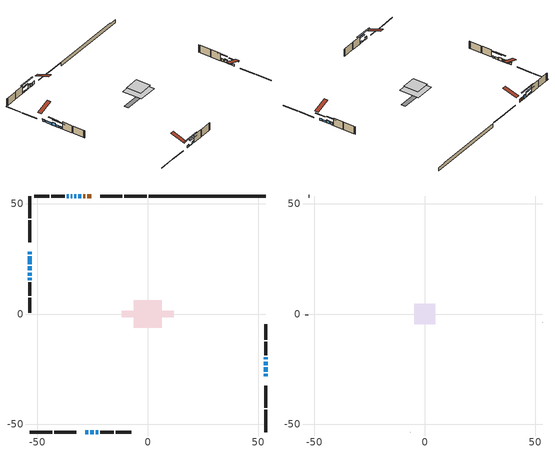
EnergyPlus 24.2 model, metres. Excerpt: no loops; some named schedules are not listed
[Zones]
conditioned space
 floor outside (Floor1 construction): -1.98,-1.98 -1.98,1.98 1.98,1.98 1.98,-1.98 z0.37
 floor adiabatic (AdiabaticFloorConstruction): -6.34,-6.34 -6.34,6.34 6.34,6.34 6.34,-6.34 z2.81
 floor foundation (Slab1 construction): -11.87,-1.39 -11.87,1.39 11.87,1.39 11.87,-1.39 z-1.98
 wall outside (RimJoist1 construction): -0.45,53.51 -10.59,53.51 / -53.51,-53.51 -43.38,-53.51 / -53.51,53.51 -53.51,43.38 / 53.51,-53.51 53.51,-43.38 z0.37:0.67
 wall outside (RimJoist2 construction): -11.51,53.51 -21.46,53.51 / -42.45,-53.51 -32.5,-53.51 / -53.51,42.45 -53.51,32.5 / 53.51,-42.45 53.51,-32.5 z0.37:0.67
 wall outside (AdiabaticWallConstruction 1): -25.73,53.51 -27.39,53.51 / -28.32,53.51 -29.15,53.51 z0.37:2.4
 wall outside (AdiabaticWallConstruction): 53.51,-28.24 53.51,-27.01 / -28.24,-53.51 -27.01,-53.51 / -53.51,26.16 -53.51,22.5 / -23.64,-53.51 -22.42,-53.51 / -53.51,18.82 -53.51,17.29 z0.37:1.59; 53.51,-26.09 53.51,-24.26 / -35.76,53.51 -36.68,53.51 z0.37:1.29; 53.51,-23.33 53.51,-21.55 z0.37:2.15; -30.08,53.51 -31.61,53.51 z0.37:2.5; -53.51,28.24 -53.51,27.09 / -53.51,16.37 -53.51,15.35 z0.37:1.74; -32.53,53.51 -33.3,53.51 / -26.09,-53.51 -24.56,-53.51 z0.37:0.73; 53.51,-20.62 53.51,-19.61 / -53.51,21.58 -53.51,19.75 z0.37:2.2; -34.22,53.51 -34.84,53.51 z0.37:1.13
 wall outside (Wall1 construction): -37.61,53.51 -43.73,53.51 / -21.49,-53.51 -15.36,-53.51 / -53.51,14.42 -53.51,8.29 / 53.51,-18.68 53.51,-12.55 z0.37:5.25
 wall outside (Wall2 construction): -44.66,53.51 -51.54,53.51 / -14.43,-53.51 -7.55,-53.51 / -53.51,7.36 -53.51,0.48 / 53.51,-11.62 53.51,-4.74 z0.37:5.25
 wall foundation (FoundationWall1 construction): 0.48,53.51,-1.98 0.48,53.51,0.37 48.21,53.51,0.37 48.21,53.51,-0.1 53.51,53.51,-0.1 53.51,53.51,-1.98
 window (WindowConstruction): 53.51,-28.23 53.51,-27.02 z0.37:1.59
 window (WindowConstruction 8): 53.51,-26.09 53.51,-24.26 z0.37:1.28
 window (WindowConstruction 9): 53.51,-23.33 53.51,-21.55 z0.37:2.15
 window (WindowConstruction 10): -30.08,53.51 -31.61,53.51 z0.37:2.5
 window (WindowConstruction 11): -28.23,-53.51 -27.02,-53.51 z0.37:1.59
 window (WindowConstruction 12): -53.51,28.23 -53.51,27.09 z0.37:1.74
 window (WindowConstruction 13): -53.51,26.16 -53.51,22.5 z0.37:1.59
 window (WindowConstruction 14): -32.53,53.51 -33.29,53.51 z0.37:0.73
 window (WindowConstruction 15): -26.09,-53.51 -24.57,-53.51 z0.37:0.73
 window (WindowConstruction 1): 53.51,-20.62 53.51,-19.61 z0.37:2.2
 window (WindowConstruction 2): -34.22,53.51 -34.83,53.51 z0.37:1.13
 window (WindowConstruction 3): -35.76,53.51 -36.68,53.51 z0.37:1.28
 window (WindowConstruction 4): -23.64,-53.51 -22.42,-53.51 z0.37:1.59
 window (WindowConstruction 5): -53.51,21.58 -53.51,19.75 z0.37:2.2
 window (WindowConstruction 6): -53.51,18.82 -53.51,17.29 z0.37:1.59
 window (WindowConstruction 7): -53.51,16.36 -53.51,15.35 z0.37:1.74
 door (Door): -25.73,53.51 -27.39,53.51 z0.37:2.4
 door (Door 1): -28.32,53.51 -29.15,53.51 z0.37:2.4
 ceiling adiabatic (AdiabaticFloorConstruction): 6.34,-6.34 6.34,6.34 -6.34,6.34 -6.34,-6.34 z2.81
attic - vented
 floor to conditioned space (Floor2 construction Reversed): -4.7,-4.7 -4.7,4.7 4.7,4.7 4.7,-4.7 z5.25
 wall outside (Wall3 construction): -52.47,53.51 -52.58,53.51 / -6.62,-53.51 -6.51,-53.51 / -53.51,-0.44 -53.51,-0.56 / 53.51,-3.82 53.51,-3.7 z0.37:5.25
 roof outside (Roof1 construction): -24.8,53.51,5.25 -24.8,44.36,8.3 -22.39,44.36,8.3 -22.39,53.51,5.25; -29.16,-53.51,5.25 -29.16,-44.36,8.3 -31.58,-44.36,8.3 -31.58,-53.51,5.25; -53.51,29.16,5.25 -44.36,29.16,8.3 -44.36,31.58,8.3 -53.51,31.58,5.25; 53.51,-29.16,5.25 44.36,-29.16,8.3 44.36,-31.58,8.3 53.51,-31.58,5.25
shading: 53.51,-24.38 53.51,-30.87 53.92,-30.87 53.92,-24.38 z4.23; 53.51,-24.06 53.51,-26.29 53.92,-26.29 53.92,-24.06 z1.49; 53.51,-21.35 53.51,-23.53 53.92,-23.53 53.92,-21.35 z2.35; -31.81,53.51 -29.88,53.51 -29.88,53.92 -31.81,53.92 z2.7; -26.81,-53.51 -28.44,-53.51 -28.44,-53.92 -26.81,-53.92 z1.79; -53.51,26.89 -53.51,28.44 -53.92,28.44 -53.92,26.89 z1.94; -53.51,22.3 -53.51,26.36 -53.92,26.36 -53.92,22.3 z1.79; -38.45,53.51 -27.38,53.51 -27.38,53.92 -38.45,53.92 z5.88; -19.41,-53.51 -31.24,-53.51 -31.24,-53.92 -19.41,-53.92 z5.88; 53.51,-16.97 53.51,-23.26 53.92,-23.26 53.92,-16.97 z4.84; -37.47,53.51 -31.58,53.51 -31.58,53.92 -37.47,53.92 z3.77; -39.32,53.51 -33.12,53.51 -33.12,53.92 -39.32,53.92 z3.92; -19.78,-53.51 -26.28,-53.51 -26.28,-53.92 -19.78,-53.92 z4.23; -53.51,17.11 -53.51,24.22 -53.92,24.22 -53.92,17.11 z4.84; -53.51,14.65 -53.51,21.46 -53.92,21.46 -53.92,14.65 z4.23; -53.51,12.71 -53.51,19 -53.92,19 -53.92,12.71 z4.38
[Building]
Building 1: Terrain=Suburbs
[Site:Location]
Toronto City Centre_ON: Latitude {deg}=43.63; Longitude {deg}=-79.39; Time Zone {hr}=-5; Elevation {m}=77; Keep Site Location Information=Yes
[Site:GroundTemperature:Shallow]
5.01852, 3.26908, 3.12898, 3.95918, 7.29196, 10.6092, 13.4851, 15.3069, 15.4617, 13.9799, 11.1774, 7.9619
[Site:WaterMainsTemperature]
Calculation Method=Schedule; Temperature Schedule=mains temperature schedule
[Material] Roughness=Rough; Thermal Absorptance=0.9
Name | Thickness {m} | Conductivity {W/m-K} | Density {kg/m3} | Specific Heat {J/kg-K} | Solar Absorptance | Visible Absorptance
asphalt or fiberglass shingles | 0.00635 | 0.162714 | 1121.4 | 1465.45 | 0.84 | 0.84
ceiling loosefill ins | 0.0846667 | 0.0480833 | 16.02 | 1046.75 | 0.7 | 0.7
ceiling stud and cavity | 0.1397 | 0.161912 | 65.682 | 1177.47 | 0.7 | 0.7
concrete 4.0 in. | 0.1016 | 1.803125 | 2242.8 | 837.4 | 0.7 | 0.7
concrete 8.0 in. | 0.2032 | 1.803125 | 2242.8 | 837.4 | 0.7 | 0.7
door material | 0.04445 | 0.327969 | 512.64 | 1214.23 | 0.7 | 0.7
door material 1 | 0.04445 | 0.188738 | 512.64 | 1214.23 | 0.7 | 0.7
exterior vertical ins | 0.00241454 | 0.029427 | 32.04 | 1214.23 | 0.7 | 0.7
floor covering | 0.0127 | 0.0433444 | 54.468 | 1339.84 | 0.6 | 0.6
floor rigid ins; rim joist rigid ins; wall rigid ins | 0.051816 | 0.029427 | 32.04 | 1214.23 | 0.7 | 0.7
floor rigid ins 1; wall rigid ins 1 | 0.512978 | 0.029427 | 32.04 | 1214.23 | 0.7 | 0.7
floor stud and cavity | 0.1397 | 0.112985 | 92.3553 | 1139.71 | 0.7 | 0.7
floor stud and cavity 1 | 0.1397 | 1.75129 | 37.0049 | 1207.88 | 0.7 | 0.7
furniture material conditioned space 1 | 0.1524 | 0.115458 | 640.8 | 1214.23 | 0.6 | 0.6
gypsum board | 0.0127 | 0.160291 | 801 | 837.4 | 0.6 | 0.6
gypsum board 1 | 0.0127 | 0.160291 | 801 | 837.4 | 0.7 | 0.7
osb sheathing 0.5 in. | 0.0127 | 0.115458 | 512.64 | 1214.23 | 0.7 | 0.7
osb sheathing 0.75 in. | 0.01905 | 0.115458 | 512.64 | 1214.23 | 0.7 | 0.7
osb sheathing 2.0 in. | 0.0508 | 0.115458 | 512.64 | 1214.23 | 0.7 | 0.7
rim joist stud and cavity | 0.0508 | 0.0404867 | 125.044 | 1163.47 | 0.6 | 0.6
rim joist stud and cavity 1 | 0.0508 | 0.0331769 | 125.044 | 1163.47 | 0.6 | 0.6
slab rigid ins | 0.00025908 | 0.029427 | 32.04 | 1214.23 | 0.7 | 0.7
wall stud and cavity | 0.1397 | 0.159958 | 139.0536 | 1170.24 | 0.7 | 0.7
wall stud and cavity 1 | 0.1397 | 0.0827303 | 139.0536 | 1170.24 | 0.7 | 0.7
wall stud and cavity 2 | 0.0889 | 6.9971 | 50.32683 | 1063.81 | 0.6 | 0.6
wall stud and cavity 3 | 0.0889 | 0.380278 | 52.3479 | 1209.89 | 0.7 | 0.7
wall stud and cavity 4 | 0.0889 | 0.391764 | 83.0341 | 1211.67 | 0.7 | 0.7
wood siding | 0.0254 | 0.102417 | 544.68 | 1172.36 | 0.84 | 0.84
wood siding 1 | 0.00254 | 0.102417 | 544.68 | 1172.36 | 0.84 | 0.84
wood siding 2; wood siding 3; wood siding 4 | 0.0254 | 0.102417 | 544.68 | 1172.36 | 0.7 | 0.7
[WindowMaterial:SimpleGlazingSystem]
Name | U-Factor {W/m2-K} | Solar Heat Gain Coefficient
WindowMaterial | 2.96789 | 0.62
WindowMaterial 1 | 2.915653 | 0.67
WindowMaterial 10 | 2.91792 | 0.67
WindowMaterial 11 | 4.87116 | 0.6
WindowMaterial 2 | 2.98776 | 0.6
WindowMaterial 3 | 2.95029 | 0.64
WindowMaterial 4 | 2.92076 | 0.67
WindowMaterial 5 | 2.8867 | 0.7
WindowMaterial 6 | 2.91111 | 0.68
WindowMaterial 7 | 2.983789 | 0.61
WindowMaterial 8 | 2.88953 | 0.69
WindowMaterial 9 | 3.40566 | 0.72
[Construction]
AdiabaticFloorConstruction: floor stud and cavity 1, floor rigid ins 1, osb sheathing 0.75 in., floor covering
AdiabaticWallConstruction: wood siding 3, wall rigid ins 1, wall stud and cavity 3, gypsum board
AdiabaticWallConstruction 1: wood siding 4, wall rigid ins 1, wall stud and cavity 3, gypsum board
Door: door material
Door 1: door material 1
Floor1 construction: floor stud and cavity, floor rigid ins, osb sheathing 0.75 in., floor covering
Floor2 construction Reversed: gypsum board, ceiling stud and cavity, ceiling loosefill ins
FoundationWall1 construction: concrete 8.0 in., gypsum board 1
furniture construction conditioned space 1: furniture material conditioned space 1
PartitionWallConstruction: gypsum board, wall stud and cavity 4, gypsum board
RimJoist1 construction: wood siding 2, rim joist rigid ins, osb sheathing 2.0 in., rim joist stud and cavity
RimJoist2 construction: wood siding 2, osb sheathing 2.0 in., rim joist stud and cavity 1
Roof1 construction: asphalt or fiberglass shingles
Slab1 construction: slab rigid ins, concrete 4.0 in.
Wall1 construction: wood siding, wall rigid ins, osb sheathing 0.5 in., wall stud and cavity, gypsum board
Wall2 construction: wood siding, osb sheathing 0.5 in., wall stud and cavity 1, gypsum board
Wall3 construction: wood siding 1, wall stud and cavity 2
WindowConstruction: WindowMaterial
WindowConstruction 1: WindowMaterial 1
WindowConstruction 10: WindowMaterial 9
WindowConstruction 11; WindowConstruction 13; WindowConstruction 4: WindowMaterial 4
WindowConstruction 12: WindowMaterial 10
WindowConstruction 14; WindowConstruction 15: WindowMaterial 11
WindowConstruction 2: WindowMaterial 2
WindowConstruction 3; WindowConstruction 8: WindowMaterial 3
WindowConstruction 5: WindowMaterial 5
WindowConstruction 6: WindowMaterial 6
WindowConstruction 7: WindowMaterial 7
WindowConstruction 9: WindowMaterial 8
[Zone] Multiplier=1; Part of Total Floor Area=Yes
Name | Volume {m3}
attic - vented | 43.7013
conditioned space | 584.3
[Space]
Name | Zone | Volume {m3}
attic - vented 1 | attic - vented | 43.7013
conditioned space 1 | conditioned space | 584.3
[ZoneInfiltration:EffectiveLeakageArea]
infil attic - vented 1: Zone or Space=attic - vented 1; Schedule=Always On Discrete; Effective Air Leakage Area {cm2}=3716.21; Stack Coefficient=0.000551226; Wind Coefficient=1.5863e-05
[ZoneMixing]
whole house fan mix: Zone or Space=attic - vented; Schedule=Always On Continuous; Design Flow Rate Calculation Method=Flow/Zone; Design Flow Rate {m3/s}=0; Source Zone or Space=conditioned space
[SurfaceProperty:ExposedFoundationPerimeter]
Slab1: Exposed Perimeter Calculation Method=TotalExposedPerimeter; Total Exposed Perimeter {m}=53.035
[InternalMass] Zone or ZoneList=conditioned space; Space or SpaceList=conditioned space 1
Name | Construction | Surface Area {m2}
furniture mass conditioned space 1 | furniture construction conditioned space 1 | 96.9437
partition wall mass | PartitionWallConstruction | 242.359
[Lights]
interior lighting: Zone or ZoneList or Space or SpaceList=conditioned space 1; Schedule=interior lighting schedule; Design Level Calculation Method=LightingLevel; Lighting Level {W}=343.2; Return Air Fraction=0; Fraction Radiant=0.6; Fraction Visible=0.2; Fraction Replaceable=1
[People]
occupants: Zone or ZoneList or Space or SpaceList=conditioned space 1; Number of People Schedule=occupants schedule; Number of People Calculation Method=People; Number of People=3; Fraction Radiant=0.314171; Sensible Heat Fraction=0.56303; Activity Level Schedule=occupants activity schedule; Carbon Dioxide Generation Rate {m3/s-W}=0; Enable ASHRAE 55 Comfort Warnings=No; Mean Radiant Temperature Calculation Type=EnclosureAveraged
[ElectricEquipment] Zone or ZoneList or Space or SpaceList=conditioned space 1; Design Level Calculation Method=EquipmentLevel
Name | Schedule | Design Level {W} | Fraction Latent | Fraction Radiant | Fraction Lost
clothes dryer | clothes dryer schedule | 140.772 | 0.015 | 0.081 | 0.85
clothes washer | clothes washer schedule | 32.1985 | 0.03 | 0.162 | 0.7
cooking range | cooking range schedule | 215.147 | 0.08 | 0.432 | 0.2
dishwasher | dishwasher schedule | 66.8632 | 0.3 | 0.18 | 0.4
fridge | fridge schedule | 72.9452 | 0 | 0.6 | 0
mech vent bath fan 0 | mech vent bath fan 0 schedule | 4.4 | 0 | 0 | 1
mech vent house fan | mech vent house fan schedule | 0 | 0 | 0 | 1
mech vent house fan cfis | mech vent house fan cfis schedule | 0 | 0 | 0 | 0
mech vent range fan 0 | mech vent range fan 0 schedule | 2.2 | 0 | 0 | 1
misc plug loads | misc plug loads schedule | 494.7 | 0.045 | 0.513 | 0.1
whole house fan | Always On Discrete | 0 | 0 | 0 | 1
[OtherEquipment] Zone or ZoneList or Space or SpaceList=conditioned space 1; Design Level Calculation Method=EquipmentLevel
Name | Fuel Type | Schedule | Design Level {W} | Fraction Latent | Fraction Radiant | Fraction Lost
clothes dryer 1 | Electricity | clothes dryer schedule | 0 | 0.015 | 0.081 | 0.85
cooking range 1 | Electricity | cooking range schedule | 0 | 0.08 | 0.432 | 0.2
general water use latent | None | general water use schedule | 62.594 | 1 | 0 | 0
general water use sensible | None | general water use schedule | -61.6891 | 0 | 0.6 | 0
mech vent house fan latent load | None | Always On Discrete | 0 | 1 | 0 | 0
mech vent house fan sensible load | None | Always On Discrete | 0 | 0 | 0 | 0
water heater energy adjustment1 | NaturalGas | Always On Discrete | 0.01 | 0 | 0 | 1
[ZoneInfiltration:DesignFlowRate] Zone or ZoneList or Space or SpaceList=conditioned space 1; Schedule=Always On Discrete; Design Flow Rate Calculation Method=Flow/Zone; Design Flow Rate {m3/s}=0
infil flow; natural vent flow; whole house fan flow
[Foundation:Kiva]
Foundation Kiva 1: Initial Indoor Air Temperature {C}=18; Wall Height Above Grade {m}=0.369997; Wall Depth Below Slab {m}=0.2032; Custom Block Material Name 1=exterior vertical ins; Custom Block Depth 1 {m}=2.350008; Custom Block X Position 1 {m}=0.2159; Custom Block Z Position 1 {m}=0
[Foundation:Kiva:Settings]
Soil Conductivity {W/m-K}=0.849921; Soil Density {kg/m3}=1842.3; Soil Specific Heat {J/kg-K}=418.7; Ground Solar Absorptivity=0.9; Ground Thermal Absorptivity=0.9; Ground Surface Roughness {m}=0.03; Far-Field Width {m}=40; Deep-Ground Boundary Condition=ZeroFlux; Deep-Ground Depth {m}=40; Minimum Cell Dimension {m}=0.2; Maximum Cell Growth Coefficient=3; Simulation Timestep=Timestep
[Exterior:Lights]
exterior lighting: Schedule=exterior lighting schedule; Design Level {W}=75.6
[Schedule:Constant]
Name | Hourly Value
Always On Continuous; mech vent house fan schedule; mech vent house fan cfis schedule; Always On Discrete | 1
occupants activity schedule | 117.228
fridge schedule | 0
[Schedule:Week:Daily]
interior lighting schedule Week Rule - Jan1-Jan27: interior lighting schedule day, interior lighting schedule day, interior lighting schedule day, interior lighting schedule day, interior lighting schedule day, interior lighting schedule day, interior lighting schedule day, interior lighting schedule default day, interior lighting schedule default day, interior lighting schedule default day, interior lighting schedule default day, interior lighting schedule default day
interior lighting schedule Week Rule - Jan28-Feb3: interior lighting schedule day, interior lighting schedule day, interior lighting schedule day, interior lighting schedule day, interior lighting schedule day 1, interior lighting schedule day 1, interior lighting schedule day 1, interior lighting schedule default day, interior lighting schedule default day, interior lighting schedule default day, interior lighting schedule default day, interior lighting schedule default day
interior lighting schedule Week Rule - Feb4-Feb24: interior lighting schedule day 1, interior lighting schedule day 1, interior lighting schedule day 1, interior lighting schedule day 1, interior lighting schedule day 1, interior lighting schedule day 1, interior lighting schedule day 1, interior lighting schedule default day, interior lighting schedule default day, interior lighting schedule default day, interior lighting schedule default day, interior lighting schedule default day
interior lighting schedule Week Rule - Feb25-Mar3: interior lighting schedule day 1, interior lighting schedule day 1, interior lighting schedule day 1, interior lighting schedule day 1, interior lighting schedule day 2, interior lighting schedule day 2, interior lighting schedule day 2, interior lighting schedule default day, interior lighting schedule default day, interior lighting schedule default day, interior lighting schedule default day, interior lighting schedule default day
interior lighting schedule Week Rule - Mar4-Mar31: interior lighting schedule day 2, interior lighting schedule day 2, interior lighting schedule day 2, interior lighting schedule day 2, interior lighting schedule day 2, interior lighting schedule day 2, interior lighting schedule day 2, interior lighting schedule default day, interior lighting schedule default day, interior lighting schedule default day, interior lighting schedule default day, interior lighting schedule default day
interior lighting schedule Week Rule - Apr1-Apr28: interior lighting schedule day 3, interior lighting schedule day 3, interior lighting schedule day 3, interior lighting schedule day 3, interior lighting schedule day 3, interior lighting schedule day 3, interior lighting schedule day 3, interior lighting schedule default day, interior lighting schedule default day, interior lighting schedule default day, interior lighting schedule default day, interior lighting schedule default day
interior lighting schedule Week Rule - Apr29-May5: interior lighting schedule day 3, interior lighting schedule day 3, interior lighting schedule day 4, interior lighting schedule day 4, interior lighting schedule day 4, interior lighting schedule day 4, interior lighting schedule day 4, interior lighting schedule default day, interior lighting schedule default day, interior lighting schedule default day, interior lighting schedule default day, interior lighting schedule default day
interior lighting schedule Week Rule - May6-May26: interior lighting schedule day 4, interior lighting schedule day 4, interior lighting schedule day 4, interior lighting schedule day 4, interior lighting schedule day 4, interior lighting schedule day 4, interior lighting schedule day 4, interior lighting schedule default day, interior lighting schedule default day, interior lighting schedule default day, interior lighting schedule default day, interior lighting schedule default day
interior lighting schedule Week Rule - May27-Jun2: interior lighting schedule day 4, interior lighting schedule day 4, interior lighting schedule day 4, interior lighting schedule day 4, interior lighting schedule day 4, interior lighting schedule day 5, interior lighting schedule day 5, interior lighting schedule default day, interior lighting schedule default day, interior lighting schedule default day, interior lighting schedule default day, interior lighting schedule default day
interior lighting schedule Week Rule - Jun3-Jun30: interior lighting schedule day 5, interior lighting schedule day 5, interior lighting schedule day 5, interior lighting schedule day 5, interior lighting schedule day 5, interior lighting schedule day 5, interior lighting schedule day 5, interior lighting schedule default day, interior lighting schedule default day, interior lighting schedule default day, interior lighting schedule default day, interior lighting schedule default day
interior lighting schedule Week Rule - Jul1-Jul28: interior lighting schedule day 6, interior lighting schedule day 6, interior lighting schedule day 6, interior lighting schedule day 6, interior lighting schedule day 6, interior lighting schedule day 6, interior lighting schedule day 6, interior lighting schedule default day, interior lighting schedule default day, interior lighting schedule default day, interior lighting schedule default day, interior lighting schedule default day
interior lighting schedule Week Rule - Jul29-Aug4: interior lighting schedule day 6, interior lighting schedule day 6, interior lighting schedule day 6, interior lighting schedule day 7, interior lighting schedule day 7, interior lighting schedule day 7, interior lighting schedule day 7, interior lighting schedule default day, interior lighting schedule default day, interior lighting schedule default day, interior lighting schedule default day, interior lighting schedule default day
interior lighting schedule Week Rule - Aug5-Aug25: interior lighting schedule day 7, interior lighting schedule day 7, interior lighting schedule day 7, interior lighting schedule day 7, interior lighting schedule day 7, interior lighting schedule day 7, interior lighting schedule day 7, interior lighting schedule default day, interior lighting schedule default day, interior lighting schedule default day, interior lighting schedule default day, interior lighting schedule default day
interior lighting schedule Week Rule - Aug26-Sep1: interior lighting schedule day 7, interior lighting schedule day 7, interior lighting schedule day 7, interior lighting schedule day 7, interior lighting schedule day 7, interior lighting schedule day 7, interior lighting schedule day 8, interior lighting schedule default day, interior lighting schedule default day, interior lighting schedule default day, interior lighting schedule default day, interior lighting schedule default day
interior lighting schedule Week Rule - Sep2-Sep29: interior lighting schedule day 8, interior lighting schedule day 8, interior lighting schedule day 8, interior lighting schedule day 8, interior lighting schedule day 8, interior lighting schedule day 8, interior lighting schedule day 8, interior lighting schedule default day, interior lighting schedule default day, interior lighting schedule default day, interior lighting schedule default day, interior lighting schedule default day
interior lighting schedule Week Rule - Sep30-Oct6: interior lighting schedule day 8, interior lighting schedule day 9, interior lighting schedule day 9, interior lighting schedule day 9, interior lighting schedule day 9, interior lighting schedule day 9, interior lighting schedule day 9, interior lighting schedule default day, interior lighting schedule default day, interior lighting schedule default day, interior lighting schedule default day, interior lighting schedule default day
interior lighting schedule Week Rule - Oct7-Oct27: interior lighting schedule day 9, interior lighting schedule day 9, interior lighting schedule day 9, interior lighting schedule day 9, interior lighting schedule day 9, interior lighting schedule day 9, interior lighting schedule day 9, interior lighting schedule default day, interior lighting schedule default day, interior lighting schedule default day, interior lighting schedule default day, interior lighting schedule default day
interior lighting schedule Week Rule - Oct28-Nov3: interior lighting schedule day 9, interior lighting schedule day 9, interior lighting schedule day 9, interior lighting schedule day 9, interior lighting schedule day 10, interior lighting schedule day 10, interior lighting schedule day 10, interior lighting schedule default day, interior lighting schedule default day, interior lighting schedule default day, interior lighting schedule default day, interior lighting schedule default day
interior lighting schedule Week Rule - Nov4-Nov24: interior lighting schedule day 10, interior lighting schedule day 10, interior lighting schedule day 10, interior lighting schedule day 10, interior lighting schedule day 10, interior lighting schedule day 10, interior lighting schedule day 10, interior lighting schedule default day, interior lighting schedule default day, interior lighting schedule default day, interior lighting schedule default day, interior lighting schedule default day
interior lighting schedule Week Rule - Nov25-Dec1: interior lighting schedule day 10, interior lighting schedule day 10, interior lighting schedule day 10, interior lighting schedule day 10, interior lighting schedule day 10, interior lighting schedule day 10, interior lighting schedule day 11, interior lighting schedule default day, interior lighting schedule default day, interior lighting schedule default day, interior lighting schedule default day, interior lighting schedule default day
interior lighting schedule Week Rule - Dec2-Dec31: interior lighting schedule day 11, interior lighting schedule day 11, interior lighting schedule day 11, interior lighting schedule day 11, interior lighting schedule day 11, interior lighting schedule day 11, interior lighting schedule day 11, interior lighting schedule default day, interior lighting schedule default day, interior lighting schedule default day, interior lighting schedule default day, interior lighting schedule default day
occupants schedule Week Rule - Jan1-Dec31: occupants schedule day, occupants schedule day, occupants schedule day, occupants schedule day, occupants schedule day, occupants schedule day, occupants schedule day, occupants schedule default day, occupants schedule default day, occupants schedule default day, occupants schedule default day, occupants schedule default day
clothes dryer schedule Week Rule - Jan1-Dec31: clothes dryer schedule day, clothes dryer schedule day, clothes dryer schedule day, clothes dryer schedule day, clothes dryer schedule day, clothes dryer schedule day, clothes dryer schedule day, clothes dryer schedule default day, clothes dryer schedule default day, clothes dryer schedule default day, clothes dryer schedule default day, clothes dryer schedule default day
clothes washer schedule Week Rule - Jan1-Dec31: clothes washer schedule day, clothes washer schedule day, clothes washer schedule day, clothes washer schedule day, clothes washer schedule day, clothes washer schedule day, clothes washer schedule day, clothes washer schedule default day, clothes washer schedule default day, clothes washer schedule default day, clothes washer schedule default day, clothes washer schedule default day
cooking range schedule Week Rule - Jan1-Dec31: cooking range schedule day, cooking range schedule day, cooking range schedule day, cooking range schedule day, cooking range schedule day, cooking range schedule day, cooking range schedule day, cooking range schedule default day, cooking range schedule default day, cooking range schedule default day, cooking range schedule default day, cooking range schedule default day
dishwasher schedule Week Rule - Jan1-Dec31: dishwasher schedule day, dishwasher schedule day, dishwasher schedule day, dishwasher schedule day, dishwasher schedule day, dishwasher schedule day, dishwasher schedule day, dishwasher schedule default day, dishwasher schedule default day, dishwasher schedule default day, dishwasher schedule default day, dishwasher schedule default day
mech vent bath fan 0 schedule Week Rule - Jan1-Dec31: mech vent bath fan 0 schedule day, mech vent bath fan 0 schedule day, mech vent bath fan 0 schedule day, mech vent bath fan 0 schedule day, mech vent bath fan 0 schedule day, mech vent bath fan 0 schedule day, mech vent bath fan 0 schedule day, mech vent bath fan 0 schedule default day, mech vent bath fan 0 schedule default day, mech vent bath fan 0 schedule default day, mech vent bath fan 0 schedule default day, mech vent bath fan 0 schedule default day
mech vent range fan 0 schedule Week Rule - Jan1-Dec31: mech vent range fan 0 schedule day, mech vent range fan 0 schedule day, mech vent range fan 0 schedule day, mech vent range fan 0 schedule day, mech vent range fan 0 schedule day, mech vent range fan 0 schedule day, mech vent range fan 0 schedule day, mech vent range fan 0 schedule default day, mech vent range fan 0 schedule default day, mech vent range fan 0 schedule default day, mech vent range fan 0 schedule default day, mech vent range fan 0 schedule default day
misc plug loads schedule Week Rule - Jan1-Dec31: misc plug loads schedule day, misc plug loads schedule day, misc plug loads schedule day, misc plug loads schedule day, misc plug loads schedule day, misc plug loads schedule day, misc plug loads schedule day, misc plug loads schedule default day, misc plug loads schedule default day, misc plug loads schedule default day, misc plug loads schedule default day, misc plug loads schedule default day
general water use schedule Week Rule - Jan1-Dec31: general water use schedule day, general water use schedule day, general water use schedule day, general water use schedule day, general water use schedule day, general water use schedule day, general water use schedule day, general water use schedule default day, general water use schedule default day, general water use schedule default day, general water use schedule default day, general water use schedule default day
exterior lighting schedule Week Rule - Jan1-Jan27: exterior lighting schedule day, exterior lighting schedule day, exterior lighting schedule day, exterior lighting schedule day, exterior lighting schedule day, exterior lighting schedule day, exterior lighting schedule day, exterior lighting schedule default day, exterior lighting schedule default day, exterior lighting schedule default day, exterior lighting schedule default day, exterior lighting schedule default day
exterior lighting schedule Week Rule - Jan28-Feb3: exterior lighting schedule day, exterior lighting schedule day, exterior lighting schedule day, exterior lighting schedule day, exterior lighting schedule day 1, exterior lighting schedule day 1, exterior lighting schedule day 1, exterior lighting schedule default day, exterior lighting schedule default day, exterior lighting schedule default day, exterior lighting schedule default day, exterior lighting schedule default day
exterior lighting schedule Week Rule - Feb4-Feb24: exterior lighting schedule day 1, exterior lighting schedule day 1, exterior lighting schedule day 1, exterior lighting schedule day 1, exterior lighting schedule day 1, exterior lighting schedule day 1, exterior lighting schedule day 1, exterior lighting schedule default day, exterior lighting schedule default day, exterior lighting schedule default day, exterior lighting schedule default day, exterior lighting schedule default day
exterior lighting schedule Week Rule - Feb25-Mar3: exterior lighting schedule day 1, exterior lighting schedule day 1, exterior lighting schedule day 1, exterior lighting schedule day 1, exterior lighting schedule day 2, exterior lighting schedule day 2, exterior lighting schedule day 2, exterior lighting schedule default day, exterior lighting schedule default day, exterior lighting schedule default day, exterior lighting schedule default day, exterior lighting schedule default day
exterior lighting schedule Week Rule - Mar4-Mar31: exterior lighting schedule day 2, exterior lighting schedule day 2, exterior lighting schedule day 2, exterior lighting schedule day 2, exterior lighting schedule day 2, exterior lighting schedule day 2, exterior lighting schedule day 2, exterior lighting schedule default day, exterior lighting schedule default day, exterior lighting schedule default day, exterior lighting schedule default day, exterior lighting schedule default day
exterior lighting schedule Week Rule - Apr1-Apr28: exterior lighting schedule day 3, exterior lighting schedule day 3, exterior lighting schedule day 3, exterior lighting schedule day 3, exterior lighting schedule day 3, exterior lighting schedule day 3, exterior lighting schedule day 3, exterior lighting schedule default day, exterior lighting schedule default day, exterior lighting schedule default day, exterior lighting schedule default day, exterior lighting schedule default day
exterior lighting schedule Week Rule - Apr29-May5: exterior lighting schedule day 3, exterior lighting schedule day 3, exterior lighting schedule day 4, exterior lighting schedule day 4, exterior lighting schedule day 4, exterior lighting schedule day 4, exterior lighting schedule day 4, exterior lighting schedule default day, exterior lighting schedule default day, exterior lighting schedule default day, exterior lighting schedule default day, exterior lighting schedule default day
exterior lighting schedule Week Rule - May6-May26: exterior lighting schedule day 4, exterior lighting schedule day 4, exterior lighting schedule day 4, exterior lighting schedule day 4, exterior lighting schedule day 4, exterior lighting schedule day 4, exterior lighting schedule day 4, exterior lighting schedule default day, exterior lighting schedule default day, exterior lighting schedule default day, exterior lighting schedule default day, exterior lighting schedule default day
exterior lighting schedule Week Rule - May27-Jun2: exterior lighting schedule day 4, exterior lighting schedule day 4, exterior lighting schedule day 4, exterior lighting schedule day 4, exterior lighting schedule day 4, exterior lighting schedule day 5, exterior lighting schedule day 5, exterior lighting schedule default day, exterior lighting schedule default day, exterior lighting schedule default day, exterior lighting schedule default day, exterior lighting schedule default day
exterior lighting schedule Week Rule - Jun3-Jun30: exterior lighting schedule day 5, exterior lighting schedule day 5, exterior lighting schedule day 5, exterior lighting schedule day 5, exterior lighting schedule day 5, exterior lighting schedule day 5, exterior lighting schedule day 5, exterior lighting schedule default day, exterior lighting schedule default day, exterior lighting schedule default day, exterior lighting schedule default day, exterior lighting schedule default day
exterior lighting schedule Week Rule - Jul1-Jul28: exterior lighting schedule day 6, exterior lighting schedule day 6, exterior lighting schedule day 6, exterior lighting schedule day 6, exterior lighting schedule day 6, exterior lighting schedule day 6, exterior lighting schedule day 6, exterior lighting schedule default day, exterior lighting schedule default day, exterior lighting schedule default day, exterior lighting schedule default day, exterior lighting schedule default day
exterior lighting schedule Week Rule - Jul29-Aug4: exterior lighting schedule day 6, exterior lighting schedule day 6, exterior lighting schedule day 6, exterior lighting schedule day 7, exterior lighting schedule day 7, exterior lighting schedule day 7, exterior lighting schedule day 7, exterior lighting schedule default day, exterior lighting schedule default day, exterior lighting schedule default day, exterior lighting schedule default day, exterior lighting schedule default day
exterior lighting schedule Week Rule - Aug5-Aug25: exterior lighting schedule day 7, exterior lighting schedule day 7, exterior lighting schedule day 7, exterior lighting schedule day 7, exterior lighting schedule day 7, exterior lighting schedule day 7, exterior lighting schedule day 7, exterior lighting schedule default day, exterior lighting schedule default day, exterior lighting schedule default day, exterior lighting schedule default day, exterior lighting schedule default day
[Schedule:Year]
interior lighting schedule: interior lighting schedule Week Rule - Jan1-Jan27, 1, 1, 1, 27, interior lighting schedule Week Rule - Jan28-Feb3, 1, 28, 2, 3, interior lighting schedule Week Rule - Feb4-Feb24, 2, 4, 2, 24, interior lighting schedule Week Rule - Feb25-Mar3, 2, 25, 3, 3, interior lighting schedule Week Rule - Mar4-Mar31, 3, 4, 3, 31, interior lighting schedule Week Rule - Apr1-Apr28, 4, 1, 4, 28, interior lighting schedule Week Rule - Apr29-May5, 4, 29, 5, 5, interior lighting schedule Week Rule - May6-May26, 5, 6, 5, 26, interior lighting schedule Week Rule - May27-Jun2, 5, 27, 6, 2, interior lighting schedule Week Rule - Jun3-Jun30, 6, 3, 6, 30, interior lighting schedule Week Rule - Jul1-Jul28, 7, 1, 7, 28, interior lighting schedule Week Rule - Jul29-Aug4, 7, 29, 8, 4, interior lighting schedule Week Rule - Aug5-Aug25, 8, 5, 8, 25, interior lighting schedule Week Rule - Aug26-Sep1, 8, 26, 9, 1, interior lighting schedule Week Rule - Sep2-Sep29, 9, 2, 9, 29, interior lighting schedule Week Rule - Sep30-Oct6, 9, 30, 10, 6, interior lighting schedule Week Rule - Oct7-Oct27, 10, 7, 10, 27, interior lighting schedule Week Rule - Oct28-Nov3, 10, 28, 11, 3, interior lighting schedule Week Rule - Nov4-Nov24, 11, 4, 11, 24, interior lighting schedule Week Rule - Nov25-Dec1, 11, 25, 12, 1, interior lighting schedule Week Rule - Dec2-Dec31, 12, 2, 12, 31
occupants schedule: occupants schedule Week Rule - Jan1-Dec31, 1, 1, 12, 31
clothes dryer schedule: clothes dryer schedule Week Rule - Jan1-Dec31, 1, 1, 12, 31
clothes washer schedule: clothes washer schedule Week Rule - Jan1-Dec31, 1, 1, 12, 31
cooking range schedule: cooking range schedule Week Rule - Jan1-Dec31, 1, 1, 12, 31
dishwasher schedule: dishwasher schedule Week Rule - Jan1-Dec31, 1, 1, 12, 31
mech vent bath fan 0 schedule: mech vent bath fan 0 schedule Week Rule - Jan1-Dec31, 1, 1, 12, 31
mech vent range fan 0 schedule: mech vent range fan 0 schedule Week Rule - Jan1-Dec31, 1, 1, 12, 31
misc plug loads schedule: misc plug loads schedule Week Rule - Jan1-Dec31, 1, 1, 12, 31
general water use schedule: general water use schedule Week Rule - Jan1-Dec31, 1, 1, 12, 31
exterior lighting schedule: exterior lighting schedule Week Rule - Jan1-Jan27, 1, 1, 1, 27, exterior lighting schedule Week Rule - Jan28-Feb3, 1, 28, 2, 3, exterior lighting schedule Week Rule - Feb4-Feb24, 2, 4, 2, 24, exterior lighting schedule Week Rule - Feb25-Mar3, 2, 25, 3, 3, exterior lighting schedule Week Rule - Mar4-Mar31, 3, 4, 3, 31, exterior lighting schedule Week Rule - Apr1-Apr28, 4, 1, 4, 28, exterior lighting schedule Week Rule - Apr29-May5, 4, 29, 5, 5, exterior lighting schedule Week Rule - May6-May26, 5, 6, 5, 26, exterior lighting schedule Week Rule - May27-Jun2, 5, 27, 6, 2, exterior lighting schedule Week Rule - Jun3-Jun30, 6, 3, 6, 30, exterior lighting schedule Week Rule - Jul1-Jul28, 7, 1, 7, 28, exterior lighting schedule Week Rule - Jul29-Aug4, 7, 29, 8, 4, exterior lighting schedule Week Rule - Aug5-Aug25, 8, 5, 8, 25, exterior lighting schedule Week Rule - Aug26-Sep1, 8, 26, 9, 1, exterior lighting schedule Week Rule - Sep2-Sep29, 9, 2, 9, 29, exterior lighting schedule Week Rule - Sep30-Oct6, 9, 30, 10, 6, exterior lighting schedule Week Rule - Oct7-Oct27, 10, 7, 10, 27, exterior lighting schedule Week Rule - Oct28-Nov3, 10, 28, 11, 3, exterior lighting schedule Week Rule - Nov4-Nov24, 11, 4, 11, 24, exterior lighting schedule Week Rule - Nov25-Dec1, 11, 25, 12, 1, exterior lighting schedule Week Rule - Dec2-Dec31, 12, 2, 12, 31
[Schedule:Compact]
mains temperature schedule: Through: 01/01, For: AllDays, Until: 24:00, 8.80333, Through: 01/02, For: AllDays, Until: 24:00, 8.74333, Through: 01/03, For: AllDays, Until: 24:00, 8.68389, Through: 01/04, For: AllDays, Until: 24:00, 8.62611, Through: 01/05, For: AllDays, Until: 24:00, 8.56944, Through: 01/06, For: AllDays, Until: 24:00, 8.51389, Through: 01/07, For: AllDays, Until: 24:00, 8.45944, Through: 01/08, For: AllDays, Until: 24:00, 8.40611, Through: 01/09, For: AllDays, Until: 24:00, 8.35389, Through: 01/10, For: AllDays, Until: 24:00, 8.30278, Through: 01/11, For: AllDays, Until: 24:00, 8.25333, Through: 01/12, For: AllDays, Until: 24:00, 8.205, Through: 01/13, For: AllDays, Until: 24:00, 8.15778, Through: 01/14, For: AllDays, Until: 24:00, 8.11222, Through: 01/15, For: AllDays, Until: 24:00, 8.06778, Through: 01/16, For: AllDays, Until: 24:00, 8.02444, Through: 01/17, For: AllDays, Until: 24:00, 7.98222, Through: 01/18, For: AllDays, Until: 24:00, 7.94167, Through: 01/19, For: AllDays, Until: 24:00, 7.90222, Through: 01/20, For: AllDays, Until: 24:00, 7.86444, Through: 01/21, For: AllDays, Until: 24:00, 7.82778, Through: 01/22, For: AllDays, Until: 24:00, 7.79278, Through: 01/23, For: AllDays, Until: 24:00, 7.75889, Through: 01/24, For: AllDays, Until: 24:00, 7.72667, Through: 01/25, For: AllDays, Until: 24:00, 7.69556, Through: 01/26, For: AllDays, Until: 24:00, 7.66611, Through: 01/27, For: AllDays, Until: 24:00, 7.63778, Through: 01/28, For: AllDays, Until: 24:00, 7.61111, Through: 01/29, For: AllDays, Until: 24:00, 7.58556, Through: 01/30, For: AllDays, Until: 24:00, 7.56167, Through: 01/31, For: AllDays, Until: 24:00, 7.53944, Through: 02/01, For: AllDays, Until: 24:00, 7.51833, Through: 02/02, For: AllDays, Until: 24:00, 7.49889, Through: 02/03, For: AllDays, Until: 24:00, 7.48111, Through: 02/04, For: AllDays, Until: 24:00, 7.46444, Through: 02/05, For: AllDays, Until: 24:00, 7.44944, Through: 02/06, For: AllDays, Until: 24:00, 7.43556, Through: 02/07, For: AllDays, Until: 24:00, 7.42333, Through: 02/08, For: AllDays, Until: 24:00, 7.41278, Through: 02/09, For: AllDays, Until: 24:00, 7.40389, Through: 02/10, For: AllDays, Until: 24:00, 7.39611, Through: 02/11, For: AllDays, Until: 24:00, 7.39, Through: 02/12, For: AllDays, Until: 24:00, 7.38556, Through: 02/13, For: AllDays, Until: 24:00, 7.38222, Through: 02/14, For: AllDays, Until: 24:00, 7.38056, Through: 02/15, For: AllDays, Until: 24:00, 7.38056, Through: 02/16, For: AllDays, Until: 24:00, 7.38222, Through: 02/17, For: AllDays, Until: 24:00, 7.385, Through: 02/18, For: AllDays, Until: 24:00, 7.38944, Through: 02/19, For: AllDays, Until: 24:00, 7.395, Through: 02/20, For: AllDays, Until: 24:00, 7.40278, Through: 02/21, For: AllDays, Until: 24:00, 7.41167, Through: 02/22, For: AllDays, Until: 24:00, 7.42222, Through: 02/23, For: AllDays, Until: 24:00, 7.43389, Through: 02/24, For: AllDays, Until: 24:00, 7.44722, Through: 02/25, For: AllDays, Until: 24:00, 7.46222, Through: 02/26, For: AllDays, Until: 24:00, 7.47833, Through: 02/27, For: AllDays, Until: 24:00, 7.49611, Through: 02/28, For: AllDays, Until: 24:00, 7.51556, Through: 03/01, For: AllDays, Until: 24:00, 7.53667, Through: 03/02, For: AllDays, Until: 24:00, 7.55889, Through: 03/03, For: AllDays, Until: 24:00, 7.58222, Through: 03/04, For: AllDays, Until: 24:00, 7.60722, Through: 03/05, For: AllDays, Until: 24:00, 7.63389, Through: 03/06, For: AllDays, Until: 24:00, 7.66222, Through: 03/07, For: AllDays, Until: 24:00, 7.69111, Through: 03/08, For: AllDays, Until: 24:00, 7.72222, Through: 03/09, For: AllDays, Until: 24:00, 7.75444, Through: 03/10, For: AllDays, Until: 24:00, 7.78778, Through: 03/11, For: AllDays, Until: 24:00, 7.82278, Through: 03/12, For: AllDays, Until: 24:00, 7.85944, Through: 03/13, For: AllDays, Until: 24:00, 7.89722, Through: 03/14, For: AllDays, Until: 24:00, 7.93611, Through: 03/15, For: AllDays, Until: 24:00, 7.97667, Through: 03/16, For: AllDays, Until: 24:00, 8.01833, Through: 03/17, For: AllDays, Until: 24:00, 8.06167, Through: 03/18, For: AllDays, Until: 24:00, 8.10611, Through: 03/19, For: AllDays, Until: 24:00, 8.15167, Through: 03/20, For: AllDays, Until: 24:00, 8.19833, Through: 03/21, For: AllDays, Until: 24:00, 8.24667, Through: 03/22, For: AllDays, Until: 24:00, 8.29611, Through: 03/23, For: AllDays, Until: 24:00, 8.34667, Through: 03/24, For: AllDays, Until: 24:00, 8.39889, Through: 03/25, For: AllDays, Until: 24:00, 8.45167, Through: 03/26, For: AllDays, Until: 24:00, 8.50611, Through: 03/27, For: AllDays, Until: 24:00, 8.56167, Through: 03/28, For: AllDays, Until: 24:00, 8.61833, Through: 03/29, For: AllDays, Until: 24:00, 8.67611, Through: 03/30, For: AllDays, Until: 24:00, 8.735, Through: 03/31, For: AllDays, Until: 24:00, 8.795, Through: 04/01, For: AllDays, Until: 24:00, 8.85611, Through: 04/02, For: AllDays, Until: 24:00, 8.91833, Through: 04/03, For: AllDays, Until: 24:00, 8.98167, Through: 04/04, For: AllDays, Until: 24:00, 9.04556, Through: 04/05, For: AllDays, Until: 24:00, 9.11111, Through: 04/06, For: AllDays, Until: 24:00, 9.17722, Through: 04/07, For: AllDays, Until: 24:00, 9.24444, Through: 04/08, For: AllDays, Until: 24:00, 9.31222, Through: 04/09, For: AllDays, Until: 24:00, 9.38167, Through: 04/10, For: AllDays, Until: 24:00, 9.45167, Through: 04/11, For: AllDays, Until: 24:00, 9.52222, Through: 04/12, For: AllDays, Until: 24:00, 9.59444, Through: 04/13, For: AllDays, Until: 24:00, 9.66667, Through: 04/14, For: AllDays, Until: 24:00, 9.74, Through: 04/15, For: AllDays, Until: 24:00, 9.81444, Through: 04/16, For: AllDays, Until: 24:00, 9.88944, Through: 04/17, For: AllDays, Until: 24:00, 9.96556, Through: 04/18, For: AllDays, Until: 24:00, 10.0417, Through: 04/19, For: AllDays, Until: 24:00, 10.1189, Through: 04/20, For: AllDays, Until: 24:00, 10.1972, Through: 04/21, For: AllDays, Until: 24:00, 10.2756, Through: 04/22, For: AllDays, Until: 24:00, 10.355, Through: 04/23, For: AllDays, Until: 24:00, 10.435, Through: 04/24, For: AllDays, Until: 24:00, 10.515, Through: 04/25, For: AllDays, Until: 24:00, 10.5961, Through: 04/26, For: AllDays, Until: 24:00, 10.6778, Through: 04/27, For: AllDays, Until: 24:00, 10.76, Through: 04/28, For: AllDays, Until: 24:00, 10.8428, Through: 04/29, For: AllDays, Until: 24:00, 10.9261, Through: 04/30, For: AllDays, Until: 24:00, 11.0094, Through: 05/01, For: AllDays, Until: 24:00, 11.0933, Through: 05/02, For: AllDays, Until: 24:00, 11.1778, Through: 05/03, For: AllDays, Until: 24:00, 11.2628, Through: 05/04, For: AllDays, Until: 24:00, 11.3478, Through: 05/05, For: AllDays, Until: 24:00, 11.4333, Through: 05/06, For: AllDays, Until: 24:00, 11.5189, Through: 05/07, For: AllDays, Until: 24:00, 11.605, Through: 05/08, For: AllDays, Until: 24:00, 11.6917, Through: 05/09, For: AllDays, Until: 24:00, 11.7778, Through: 05/10, For: AllDays, Until: 24:00, 11.865, Through: 05/11, For: AllDays, Until: 24:00, 11.9517, Through: 05/12, For: AllDays, Until: 24:00, 12.0389, Through: 05/13, For: AllDays, Until: 24:00, 12.1261, Through: 05/14, For: AllDays, Until: 24:00, 12.2133, Through: 05/15, For: AllDays, Until: 24:00, 12.3006, Through: 05/16, For: AllDays, Until: 24:00, 12.3883, Through: 05/17, For: AllDays, Until: 24:00, 12.4756, Through: 05/18, For: AllDays, Until: 24:00, 12.5628, Through: 05/19, For: AllDays, Until: 24:00, 12.6506, Through: 05/20, For: AllDays, Until: 24:00, 12.7378, Through: 05/21, For: AllDays, Until: 24:00, 12.825, Through: 05/22, For: AllDays, Until: 24:00, 12.9122, Through: 05/23, For: AllDays, Until: 24:00, 12.9994, Through: 05/24, For: AllDays, Until: 24:00, 13.0861, Through: 05/25, For: AllDays, Until: 24:00, 13.1728, Through: 05/26, For: AllDays, Until: 24:00, 13.2594, Through: 05/27, For: AllDays, Until: 24:00, 13.3456, Through: 05/28, For: AllDays, Until: 24:00, 13.4317, Through: 05/29, For: AllDays, Until: 24:00, 13.5172, Through: 05/30, For: AllDays, Until: 24:00, 13.6028, Through: 05/31, For: AllDays, Until: 24:00, 13.6878, Through: 06/01, For: AllDays, Until: 24:00, 13.7722, Through: 06/02, For: AllDays, Until: 24:00, 13.8567, Through: 06/03, For: AllDays, Until: 24:00, 13.9406, Through: 06/04, For: AllDays, Until: 24:00, 14.0239, Through: 06/05, For: AllDays, Until: 24:00, 14.1067, Through: 06/06, For: AllDays, Until: 24:00, 14.1894, Through: 06/07, For: AllDays, Until: 24:00, 14.2711, Through: 06/08, For: AllDays, Until: 24:00, 14.3528, Through: 06/09, For: AllDays, Until: 24:00, 14.4339, Through: 06/10, For: AllDays, Until: 24:00, 14.5139, Through: 06/11, For: AllDays, Until: 24:00, 14.5939, Through: 06/12, For: AllDays, Until: 24:00, 14.6728, Through: 06/13, For: AllDays, Until: 24:00, 14.7511, Through: 06/14, For: AllDays, Until: 24:00, 14.8289, Through: 06/15, For: AllDays, Until: 24:00, 14.9061, Through: 06/16, For: AllDays, Until: 24:00, 14.9822, Through: 06/17, For: AllDays, Until: 24:00, 15.0578, Through: 06/18, For: AllDays, Until: 24:00, 15.1328, Through: 06/19, For: AllDays, Until: 24:00, 15.2067, Through: 06/20, For: AllDays, Until: 24:00, 15.28, Through: 06/21, For: AllDays, Until: 24:00, 15.3522, Through: 06/22, For: AllDays, Until: 24:00, 15.4239, Through: 06/23, For: AllDays, Until: 24:00, 15.4944, Through: 06/24, For: AllDays, Until: 24:00, 15.5639, Through: 06/25, For: AllDays, Until: 24:00, 15.6328, Through: 06/26, For: AllDays, Until: 24:00, 15.7006, Through: 06/27, For: AllDays, Until: 24:00, 15.7678, Through: 06/28, For: AllDays, Until: 24:00, 15.8333, Through: 06/29, For: AllDays, Until: 24:00, 15.8983, Through: 06/30, For: AllDays, Until: 24:00, 15.9622, Through: 07/01, For: AllDays, Until: 24:00, 16.025, Through: 07/02, For: AllDays, Until: 24:00, 16.0872, Through: 07/03, For: AllDays, Until: 24:00, 16.1478, Through: 07/04, For: AllDays, Until: 24:00, 16.2072, Through: 07/05, For: AllDays, Until: 24:00, 16.2661, Through: 07/06, For: AllDays, Until: 24:00, 16.3233, Through: 07/07, For: AllDays, Until: 24:00, 16.3794, Through: 07/08, For: AllDays, Until: 24:00, 16.435, Through: 07/09, For: AllDays, Until: 24:00, 16.4889, Through: 07/10, For: AllDays, Until: 24:00, 16.5417, Through: 07/11, For: AllDays, Until: 24:00, 16.5928, Through: 07/12, For: AllDays, Until: 24:00, 16.6433, Through: 07/13, For: AllDays, Until: 24:00, 16.6922, Through: 07/14, For: AllDays, Until: 24:00, 16.74, Through: 07/15, For: AllDays, Until: 24:00, 16.7867, Through: 07/16, For: AllDays, Until: 24:00, 16.8322, Through: 07/17, For: AllDays, Until: 24:00, 16.8761, Through: 07/18, For: AllDays, Until: 24:00, 16.9189, Through: 07/19, For: AllDays, Until: 24:00, 16.96, Through: 07/20, For: AllDays, Until: 24:00, 17, Through: 07/21, For: AllDays, Until: 24:00, 17.0389, Through: 07/22, For: AllDays, Until: 24:00, 17.0761, Through: 07/23, For: AllDays, Until: 24:00, 17.1122, Through: 07/24, For: AllDays, Until: 24:00, 17.1467, Through: 07/25, For: AllDays, Until: 24:00, 17.18, Through: 07/26, For: AllDays, Until: 24:00, 17.2117, Through: 07/27, For: AllDays, Until: 24:00, 17.2422, Through: 07/28, For: AllDays, Until: 24:00, 17.2711, Through: 07/29, For: AllDays, Until: 24:00, 17.2983, Through: 07/30, For: AllDays, Until: 24:00, 17.3244, Through: 07/31, For: AllDays, Until: 24:00, 17.3494, Through: 08/01, For: AllDays, Until: 24:00, 17.3728, Through: 08/02, For: AllDays, Until: 24:00, 17.3944, Through: 08/03, For: AllDays, Until: 24:00, 17.4144, Through: 08/04, For: AllDays, Until: 24:00, 17.4333, Through: 08/05, For: AllDays, Until: 24:00, 17.4506, Through: 08/06, For: AllDays, Until: 24:00, 17.4667, Through: 08/07, For: AllDays, Until: 24:00, 17.4811, Through: 08/08, For: AllDays, Until: 24:00, 17.4939, Through: 08/09, For: AllDays, Until: 24:00, 17.5056, Through: 08/10, For: AllDays, Until: 24:00, 17.5156, Through: 08/11, For: AllDays, Until: 24:00, 17.5239, Through: 08/12, For: AllDays, Until: 24:00, 17.5311, Through: 08/13, For: AllDays, Until: 24:00, 17.5361, Through: 08/14, For: AllDays, Until: 24:00, 17.54, Through: 08/15, For: AllDays, Until: 24:00, 17.5428, Through: 08/16, For: AllDays, Until: 24:00, 17.5439, Through: 08/17, For: AllDays, Until: 24:00, 17.5433, Through: 08/18, For: AllDays, Until: 24:00, 17.5411, Through: 08/19, For: AllDays, Until: 24:00, 17.5372, Through: 08/20, For: AllDays, Until: 24:00, 17.5322, Through: 08/21, For: AllDays, Until: 24:00, 17.5256, Through: 08/22, For: AllDays, Until: 24:00, 17.5178, Through: 08/23, For: AllDays, Until: 24:00, 17.5083, Through: 08/24, For: AllDays, Until: 24:00, 17.4972, Through: 08/25, For: AllDays, Until: 24:00, 17.4844, Through: 08/26, For: AllDays, Until: 24:00, 17.4706, Through: 08/27, For: AllDays, Until: 24:00, 17.455, Through: 08/28, For: AllDays, Until: 24:00, 17.4378, Through: 08/29, For: AllDays, Until: 24:00, 17.4194, Through: 08/30, For: AllDays, Until: 24:00, 17.3994, Through: 08/31, For: AllDays, Until: 24:00, 17.3778, Through: 09/01, For: AllDays, Until: 24:00, 17.355, Through: 09/02, For: AllDays, Until: 24:00, 17.3311, Through: 09/03, For: AllDays, Until: 24:00, 17.305, Through: 09/04, For: AllDays, Until: 24:00, 17.2778, Through: 09/05, For: AllDays, Until: 24:00, 17.2494, Through: 09/06, For: AllDays, Until: 24:00, 17.2194, Through: 09/07, For: AllDays, Until: 24:00, 17.1878, Through: 09/08, For: AllDays, Until: 24:00, 17.155, Through: 09/09, For: AllDays, Until: 24:00, 17.1206, Through: 09/10, For: AllDays, Until: 24:00, 17.085, Through: 09/11, For: AllDays, Until: 24:00, 17.0483, Through: 09/12, For: AllDays, Until: 24:00, 17.01, Through: 09/13, For: AllDays, Until: 24:00, 16.97, Through: 09/14, For: AllDays, Until: 24:00, 16.9289, Through: 09/15, For: AllDays, Until: 24:00, 16.8867, Through: 09/16, For: AllDays, Until: 24:00, 16.8428, Through: 09/17, For: AllDays, Until: 24:00, 16.7983, Through: 09/18, For: AllDays, Until: 24:00, 16.7517, Through: 09/19, For: AllDays, Until: 24:00, 16.7044, Through: 09/20, For: AllDays, Until: 24:00, 16.6556, Through: 09/21, For: AllDays, Until: 24:00, 16.6056, Through: 09/22, For: AllDays, Until: 24:00, 16.5544, Through: 09/23, For: AllDays, Until: 24:00, 16.5017, Through: 09/24, For: AllDays, Until: 24:00, 16.4483, Through: 09/25, For: AllDays, Until: 24:00, 16.3933, Through: 09/26, For: AllDays, Until: 24:00, 16.3372, Through: 09/27, For: AllDays, Until: 24:00, 16.2806, Through: 09/28, For: AllDays, Until: 24:00, 16.2222, Through: 09/29, For: AllDays, Until: 24:00, 16.1628, Through: 09/30, For: AllDays, Until: 24:00, 16.1022, Through: 10/01, For: AllDays, Until: 24:00, 16.0406, Through: 10/02, For: AllDays, Until: 24:00, 15.9778, Through: 10/03, For: AllDays, Until: 24:00, 15.9144, Through: 10/04, For: AllDays, Until: 24:00, 15.8494, Through: 10/05, For: AllDays, Until: 24:00, 15.7839, Through: 10/06, For: AllDays, Until: 24:00, 15.7172, Through: 10/07, For: AllDays, Until: 24:00, 15.6494, Through: 10/08, For: AllDays, Until: 24:00, 15.5811, Through: 10/09, For: AllDays, Until: 24:00, 15.5117, Through: 10/10, For: AllDays, Until: 24:00, 15.4411, Through: 10/11, For: AllDays, Until: 24:00, 15.37, Through: 10/12, For: AllDays, Until: 24:00, 15.2978, Through: 10/13, For: AllDays, Until: 24:00, 15.225, Through: 10/14, For: AllDays, Until: 24:00, 15.1511, Through: 10/15, For: AllDays, Until: 24:00, 15.0767, Through: 10/16, For: AllDays, Until: 24:00, 15.0011, Through: 10/17, For: AllDays, Until: 24:00, 14.925, Through: 10/18, For: AllDays, Until: 24:00, 14.8483, Through: 10/19, For: AllDays, Until: 24:00, 14.7706, Through: 10/20, For: AllDays, Until: 24:00, 14.6922, Through: 10/21, For: AllDays, Until: 24:00, 14.6133, Through: 10/22, For: AllDays, Until: 24:00, 14.5339, Through: 10/23, For: AllDays, Until: 24:00, 14.4539, Through: 10/24, For: AllDays, Until: 24:00, 14.3728, Through: 10/25, For: AllDays, Until: 24:00, 14.2917, Through: 10/26, For: AllDays, Until: 24:00, 14.21, Through: 10/27, For: AllDays, Until: 24:00, 14.1272, Through: 10/28, For: AllDays, Until: 24:00, 14.0444, Through: 10/29, For: AllDays, Until: 24:00, 13.9611, Through: 10/30, For: AllDays, Until: 24:00, 13.8772, Through: 10/31, For: AllDays, Until: 24:00, 13.7933, Through: 11/01, For: AllDays, Until: 24:00, 13.7089, Through: 11/02, For: AllDays, Until: 24:00, 13.6239, Through: 11/03, For: AllDays, Until: 24:00, 13.5383, Through: 11/04, For: AllDays, Until: 24:00, 13.4528, Through: 11/05, For: AllDays, Until: 24:00, 13.3667, Through: 11/06, For: AllDays, Until: 24:00, 13.2806, Through: 11/07, For: AllDays, Until: 24:00, 13.1944, Through: 11/08, For: AllDays, Until: 24:00, 13.1078, Through: 11/09, For: AllDays, Until: 24:00, 13.0206, Through: 11/10, For: AllDays, Until: 24:00, 12.9339, Through: 11/11, For: AllDays, Until: 24:00, 12.8467, Through: 11/12, For: AllDays, Until: 24:00, 12.7594, Through: 11/13, For: AllDays, Until: 24:00, 12.6722, Through: 11/14, For: AllDays, Until: 24:00, 12.5844, Through: 11/15, For: AllDays, Until: 24:00, 12.4972, Through: 11/16, For: AllDays, Until: 24:00, 12.41, Through: 11/17, For: AllDays, Until: 24:00, 12.3222, Through: 11/18, For: AllDays, Until: 24:00, 12.235, Through: 11/19, For: AllDays, Until: 24:00, 12.1478, Through: 11/20, For: AllDays, Until: 24:00, 12.0606, Through: 11/21, For: AllDays, Until: 24:00, 11.9733, Through: 11/22, For: AllDays, Until: 24:00, 11.8861, Through: 11/23, For: AllDays, Until: 24:00, 11.7994, Through: 11/24, For: AllDays, Until: 24:00, 11.7128, Through: 11/25, For: AllDays, Until: 24:00, 11.6267, Through: 11/26, For: AllDays, Until: 24:00, 11.5406, Through: 11/27, For: AllDays, Until: 24:00, 11.4544, Through: 11/28, For: AllDays, Until: 24:00, 11.3689, Through: 11/29, For: AllDays, Until: 24:00, 11.2839, Through: 11/30, For: AllDays, Until: 24:00, 11.1989, Through: 12/01, For: AllDays, Until: 24:00, 11.1144, Through: 12/02, For: AllDays, Until: 24:00, 11.03, Through: 12/03, For: AllDays, Until: 24:00, 10.9467, Through: 12/04, For: AllDays, Until: 24:00, 10.8633, Through: 12/05, For: AllDays, Until: 24:00, 10.7806, Through: 12/06, For: AllDays, Until: 24:00, 10.6983, Through: 12/07, For: AllDays, Until: 24:00, 10.6167, Through: 12/08, For: AllDays, Until: 24:00, 10.5356, Through: 12/09, For: AllDays, Until: 24:00, 10.4544, Through: 12/10, For: AllDays, Until: 24:00, 10.3744, Through: 12/11, For: AllDays, Until: 24:00, 10.295, Through: 12/12, For: AllDays, Until: 24:00, 10.2167, Through: 12/13, For: AllDays, Until: 24:00, 10.1383, Through: 12/14, For: AllDays, Until: 24:00, 10.0611, Through: 12/15, For: AllDays, Until: 24:00, 9.98444, Through: 12/16, For: AllDays, Until: 24:00, 9.90833, Through: 12/17, For: AllDays, Until: 24:00, 9.83278, Through: 12/18, For: AllDays, Until: 24:00, 9.75833, Through: 12/19, For: AllDays, Until: 24:00, 9.685, Through: 12/20, For: AllDays, Until: 24:00, 9.61222, Through: 12/21, For: AllDays, Until: 24:00, 9.54, Through: 12/22, For: AllDays, Until: 24:00, 9.46889, Through: 12/23, For: AllDays, Until: 24:00, 9.39889, Through: 12/24, For: AllDays, Until: 24:00, 9.32944, Through: 12/25, For: AllDays, Until: 24:00, 9.26111, Through: 12/26, For: AllDays, Until: 24:00, 9.19389, Through: 12/27, For: AllDays, Until: 24:00, 9.12722, Through: 12/28, For: AllDays, Until: 24:00, 9.06167, Through: 12/29, For: AllDays, Until: 24:00, 8.99722, Through: 12/30, For: AllDays, Until: 24:00, 8.93389, Through: 12/31, For: AllDays, Until: 24:00, 8.87111
